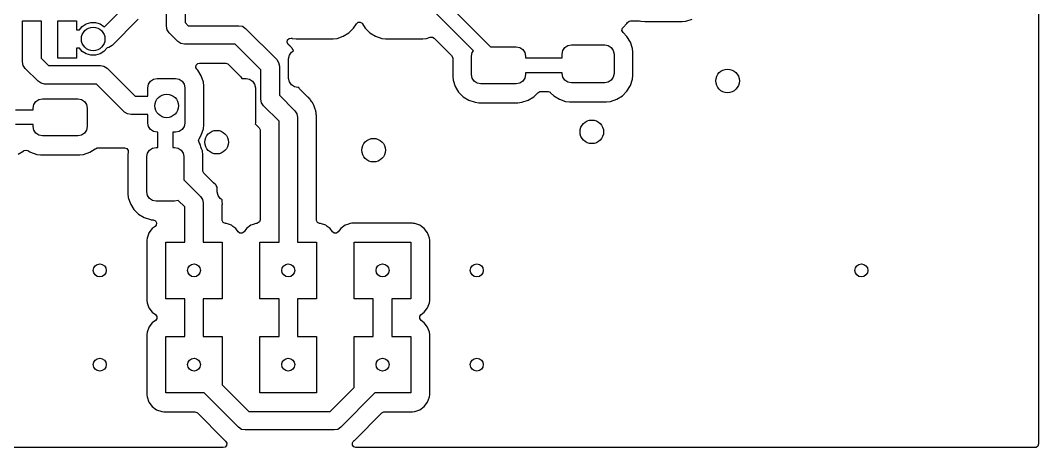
# Model space of a CAD drawing. Extents: x -0.19 to 1.79, y -0.19 to 0.99.
# Drawn here: x 0.708 to 1.788, y -0.188 to 0.265 of the extents above; entities that cross this region are included whole.
import ezdxf

# ---------------------------------------------------------------- set-up
doc = ezdxf.new("R2010")
doc.units = 0
doc.header["$MEASUREMENT"] = 0
doc.layers.add('BLACK', color=7, linetype='CONTINUOUS')

msp = doc.modelspace()

# ---------------------------------------------------------------- linework, layer by layer
at = {"layer": 'BLACK', "linetype": 'CONTINUOUS'}
for p, q in [((1.788, 0.9841), (1.788, -0.1841)), ((0.8629, 0.2589), (0.8629, 0.3357)), ((0.8826, 0.3398), (0.8826, 0.263)), ((1.1506, 0.2931), (1.2064, 0.2373)), ((0.7969, 0.2583), (0.8179, 0.2793)), ((1.1884, 0.233), (1.1426, 0.2788)), ((0.7102, 0.2253), (0.7102, 0.2647)), ((0.7102, 0.2647), (0.7298, 0.2647)), ((0.7298, 0.2647), (0.7298, 0.245)), ((0.7477, 0.2253), (0.7477, 0.2647)), ((0.7477, 0.2647), (0.7673, 0.2647)), ((0.7673, 0.2647), (0.7673, 0.2553)), ((0.7735, 0.2587), (0.7777, 0.2614)), ((0.7777, 0.2614), (0.7825, 0.2628)), ((0.7825, 0.2628), (0.7875, 0.2628)), ((0.7875, 0.2628), (0.7923, 0.2614)), ((0.7923, 0.2614), (0.7965, 0.2587)), ((0.8329, 0.2665), (0.805, 0.2385)), ((0.8826, 0.263), (0.8859, 0.2596)), ((0.8859, 0.2596), (0.9396, 0.2596)), ((0.9396, 0.2596), (0.9434, 0.2589)), ((1.0613, 0.2569), (1.0642, 0.2616)), ((1.0642, 0.2616), (1.066, 0.2632)), ((1.066, 0.2632), (1.0684, 0.2634)), ((1.0684, 0.2634), (1.0705, 0.2621)), ((1.0705, 0.2621), (1.0708, 0.2616)), ((1.0708, 0.2616), (1.0737, 0.2569)), ((1.3471, 0.2578), (1.3513, 0.2619)), ((1.3513, 0.2619), (1.3518, 0.2628)), ((1.3518, 0.2628), (1.3536, 0.2643)), ((1.3536, 0.2643), (1.3551, 0.2646)), ((1.3551, 0.2646), (1.3646, 0.2646)), ((1.3646, 0.2646), (1.3659, 0.2644)), ((1.3659, 0.2644), (1.3662, 0.2643)), ((1.3662, 0.2643), (1.3703, 0.2639)), ((1.3703, 0.2639), (1.4097, 0.2639)), ((1.4097, 0.2639), (1.4138, 0.2643)), ((1.4097, 0.2639), (1.4097, 0.2639)), ((1.4138, 0.2643), (1.4204, 0.2665)), ((1.4138, 0.2643), (1.4138, 0.2643)), ((1.4138, 0.2643), (1.4138, 0.2643)), ((0.7673, 0.2553), (0.7706, 0.2553)), ((0.7706, 0.2553), (0.7735, 0.2587)), ((0.7965, 0.2587), (0.7969, 0.2583)), ((0.8636, 0.2551), (0.8629, 0.2589)), ((0.8629, 0.2589), (0.8629, 0.2589)), ((0.8658, 0.2519), (0.8636, 0.2551)), ((0.8749, 0.2428), (0.8658, 0.2519)), ((0.9434, 0.2589), (0.9466, 0.2567)), ((0.9466, 0.2567), (0.9797, 0.2236)), ((1.0504, 0.2483), (1.0564, 0.252)), ((1.0564, 0.252), (1.0613, 0.2569)), ((1.0737, 0.2569), (1.0737, 0.2569)), ((1.0737, 0.2569), (1.0737, 0.2569)), ((1.0737, 0.2569), (1.0786, 0.252)), ((1.0786, 0.252), (1.0846, 0.2483)), ((1.346, 0.2544), (1.3464, 0.2568)), ((1.3471, 0.2522), (1.346, 0.2544)), ((1.3464, 0.2568), (1.3471, 0.2578)), ((1.3513, 0.2481), (1.3471, 0.2522)), ((0.7298, 0.245), (0.7298, 0.2251)), ((0.805, 0.2385), (0.8018, 0.2364)), ((0.878, 0.2407), (0.8749, 0.2428)), ((0.8749, 0.2428), (0.8749, 0.2428)), ((0.8818, 0.2399), (0.878, 0.2407)), ((0.9355, 0.2399), (0.8818, 0.2399)), ((0.9629, 0.2126), (0.9355, 0.2399)), ((0.9907, 0.242), (0.9911, 0.2444)), ((0.9918, 0.2398), (0.9907, 0.242)), ((0.9911, 0.2444), (0.9928, 0.2461)), ((0.9935, 0.2381), (0.9918, 0.2398)), ((0.9928, 0.2461), (0.9952, 0.2464)), ((0.9942, 0.2375), (0.9935, 0.2381)), ((0.9935, 0.2381), (0.9935, 0.2381)), ((0.9952, 0.2464), (0.9958, 0.2463)), ((0.9958, 0.2463), (0.9962, 0.2461)), ((0.9962, 0.2461), (1.0003, 0.2457)), ((1.0003, 0.2457), (1.0397, 0.2457)), ((1.0397, 0.2457), (1.0438, 0.2461)), ((1.0397, 0.2457), (1.0397, 0.2457)), ((1.0438, 0.2461), (1.0504, 0.2483)), ((1.0438, 0.2461), (1.0438, 0.2461)), ((1.0438, 0.2461), (1.0438, 0.2461)), ((1.0846, 0.2483), (1.0912, 0.2461)), ((1.0912, 0.2461), (1.0953, 0.2457)), ((1.0953, 0.2457), (1.1347, 0.2457)), ((1.1347, 0.2457), (1.1388, 0.2461)), ((1.1347, 0.2457), (1.1347, 0.2457)), ((1.1388, 0.2461), (1.1426, 0.2474)), ((1.1388, 0.2461), (1.1388, 0.2461)), ((1.1388, 0.2461), (1.1388, 0.2461)), ((1.1426, 0.2474), (1.145, 0.2474)), ((1.145, 0.2474), (1.1466, 0.2465)), ((1.1466, 0.2465), (1.1653, 0.2278)), ((1.2853, 0.2364), (1.2885, 0.2385)), ((1.2885, 0.2385), (1.2923, 0.2393)), ((1.2923, 0.2393), (1.3277, 0.2393)), ((1.3277, 0.2393), (1.3315, 0.2385)), ((1.3315, 0.2385), (1.3347, 0.2364)), ((1.355, 0.2421), (1.3513, 0.2481)), ((1.3572, 0.2355), (1.355, 0.2421)), ((0.7706, 0.2357), (0.7673, 0.2357)), ((0.7673, 0.2357), (0.7673, 0.2253)), ((0.7735, 0.2323), (0.7706, 0.2357)), ((0.7777, 0.2296), (0.7735, 0.2323)), ((0.7825, 0.2282), (0.7777, 0.2296)), ((0.7875, 0.2282), (0.7825, 0.2282)), ((0.7923, 0.2296), (0.7875, 0.2282)), ((0.7965, 0.2323), (0.7923, 0.2296)), ((0.7997, 0.236), (0.7965, 0.2323)), ((0.8018, 0.2364), (0.7997, 0.236)), ((0.9924, 0.2244), (0.9932, 0.2282)), ((0.9932, 0.2282), (0.9953, 0.2314)), ((0.9957, 0.236), (0.9942, 0.2375)), ((0.9953, 0.2314), (0.9977, 0.233)), ((0.9958, 0.236), (0.9957, 0.236)), ((0.9957, 0.236), (0.9957, 0.236)), ((0.9963, 0.2354), (0.9958, 0.236)), ((0.9963, 0.2353), (0.9963, 0.2354)), ((0.9973, 0.2338), (0.9963, 0.2353)), ((0.9977, 0.233), (0.9973, 0.2338)), ((1.1653, 0.2278), (1.1664, 0.2256)), ((1.1865, 0.2274), (1.1872, 0.2312)), ((1.1865, 0.2078), (1.1865, 0.2274)), ((1.1872, 0.2312), (1.1884, 0.233)), ((1.2064, 0.2373), (1.2337, 0.2373)), ((1.2337, 0.2373), (1.2375, 0.2365)), ((1.2375, 0.2365), (1.2407, 0.2344)), ((1.2407, 0.2344), (1.2428, 0.2312)), ((1.2428, 0.2312), (1.2435, 0.2274)), ((1.2435, 0.2274), (1.2435, 0.2254)), ((1.2824, 0.2294), (1.2832, 0.2332)), ((1.2824, 0.2254), (1.2824, 0.2294)), ((1.2832, 0.2332), (1.2853, 0.2364)), ((1.3347, 0.2364), (1.3368, 0.2332)), ((1.3368, 0.2332), (1.3376, 0.2294)), ((1.3376, 0.2294), (1.3376, 0.2087)), ((1.3576, 0.2314), (1.3572, 0.2355)), ((1.3572, 0.2355), (1.3572, 0.2355)), ((1.3572, 0.2355), (1.3572, 0.2355)), ((1.3576, 0.2067), (1.3576, 0.2314)), ((1.3576, 0.2314), (1.3576, 0.2314)), ((0.7102, 0.2211), (0.7102, 0.2253)), ((0.7109, 0.2173), (0.7102, 0.2211)), ((0.713, 0.2141), (0.7109, 0.2173)), ((0.7298, 0.2251), (0.7376, 0.2174)), ((0.7376, 0.2174), (0.7927, 0.2174)), ((0.7673, 0.2253), (0.7477, 0.2253)), ((0.7927, 0.2174), (0.7965, 0.2167)), ((0.7965, 0.2167), (0.7997, 0.2145)), ((0.894, 0.2154), (0.8944, 0.2178)), ((0.8944, 0.2178), (0.8961, 0.2195)), ((0.8961, 0.2195), (0.8979, 0.2199)), ((0.8979, 0.2199), (0.9256, 0.2199)), ((0.9256, 0.2199), (0.9279, 0.2192)), ((0.9279, 0.2192), (0.9284, 0.2188)), ((0.9284, 0.2188), (0.9417, 0.2054)), ((0.9797, 0.2236), (0.9818, 0.2204)), ((0.9818, 0.2204), (0.9826, 0.2167)), ((0.9826, 0.2167), (0.9826, 0.2167)), ((0.9826, 0.2167), (0.9826, 0.1858)), ((0.9924, 0.2037), (0.9924, 0.2244)), ((1.1664, 0.2256), (1.1664, 0.225)), ((1.1664, 0.225), (1.1664, 0.2058)), ((1.2435, 0.2254), (1.2824, 0.2254)), ((0.7265, 0.2006), (0.713, 0.2141)), ((0.7997, 0.2145), (0.8294, 0.1848)), ((0.8951, 0.2133), (0.894, 0.2154)), ((0.896, 0.2123), (0.8951, 0.2133)), ((0.8997, 0.2064), (0.896, 0.2123)), ((0.9019, 0.1998), (0.8997, 0.2064)), ((0.9417, 0.2054), (0.9427, 0.2035)), ((0.9629, 0.1817), (0.9629, 0.2126)), ((1.1664, 0.2058), (1.1668, 0.2017)), ((1.1872, 0.204), (1.1865, 0.2078)), ((1.2435, 0.2078), (1.2428, 0.204)), ((1.2824, 0.2096), (1.2435, 0.2096)), ((1.2435, 0.2096), (1.2435, 0.2078)), ((1.2824, 0.2087), (1.2824, 0.2096)), ((1.2832, 0.205), (1.2824, 0.2087)), ((1.3376, 0.2087), (1.3368, 0.205)), ((1.3572, 0.2027), (1.3576, 0.2067)), ((0.7297, 0.1985), (0.7265, 0.2006)), ((0.7335, 0.1977), (0.7297, 0.1985)), ((0.7887, 0.1977), (0.7335, 0.1977)), ((0.7335, 0.1977), (0.7335, 0.1977)), ((0.8184, 0.168), (0.7887, 0.1977)), ((0.8429, 0.1937), (0.8437, 0.1975)), ((0.8437, 0.1975), (0.8458, 0.2007)), ((0.8458, 0.2007), (0.849, 0.2028)), ((0.849, 0.2028), (0.8528, 0.2035)), ((0.8528, 0.2035), (0.8724, 0.2035)), ((0.8724, 0.2035), (0.8762, 0.2028)), ((0.8762, 0.2028), (0.8794, 0.2007)), ((0.8794, 0.2007), (0.8815, 0.1975)), ((0.8815, 0.1975), (0.8823, 0.1937)), ((0.9023, 0.1957), (0.9019, 0.1998)), ((0.9019, 0.1998), (0.9019, 0.1998)), ((0.9019, 0.1998), (0.9019, 0.1998)), ((0.9023, 0.1543), (0.9023, 0.1957)), ((0.9023, 0.1957), (0.9023, 0.1957)), ((0.9427, 0.2035), (0.9472, 0.2035)), ((0.9472, 0.2035), (0.951, 0.2028)), ((0.951, 0.2028), (0.9542, 0.2007)), ((0.9542, 0.2007), (0.9563, 0.1975)), ((0.9563, 0.1975), (0.9571, 0.1937)), ((0.9932, 0.2), (0.9924, 0.2037)), ((0.9953, 0.1968), (0.9932, 0.2)), ((0.9985, 0.1946), (0.9953, 0.1968)), ((1.0023, 0.1939), (0.9985, 0.1946)), ((1.1668, 0.2017), (1.1668, 0.2017)), ((1.1668, 0.2017), (1.1668, 0.2017)), ((1.1668, 0.2017), (1.169, 0.1951)), ((1.169, 0.1951), (1.1727, 0.1891)), ((1.1893, 0.2008), (1.1872, 0.204)), ((1.1925, 0.1987), (1.1893, 0.2008)), ((1.1963, 0.1979), (1.1925, 0.1987)), ((1.2337, 0.1979), (1.1963, 0.1979)), ((1.2375, 0.1987), (1.2337, 0.1979)), ((1.2407, 0.2008), (1.2375, 0.1987)), ((1.2428, 0.204), (1.2407, 0.2008)), ((1.2853, 0.2018), (1.2832, 0.205)), ((1.2885, 0.1996), (1.2853, 0.2018)), ((1.2923, 0.1989), (1.2885, 0.1996)), ((1.3277, 0.1989), (1.2923, 0.1989)), ((1.3315, 0.1996), (1.3277, 0.1989)), ((1.3347, 0.2018), (1.3315, 0.1996)), ((1.3368, 0.205), (1.3347, 0.2018)), ((1.3513, 0.1901), (1.355, 0.196)), ((1.355, 0.196), (1.3572, 0.2027)), ((0.8294, 0.1848), (0.8429, 0.1848)), ((0.8429, 0.1848), (0.8429, 0.1937)), ((0.8823, 0.1937), (0.8823, 0.1563)), ((0.9571, 0.1937), (0.9571, 0.1563)), ((0.9826, 0.1858), (0.999, 0.1694)), ((1.0032, 0.1939), (1.0023, 0.1939)), ((1.0037, 0.1929), (1.0032, 0.1939)), ((1.0128, 0.1838), (1.0037, 0.1929)), ((1.0138, 0.1829), (1.0128, 0.1838)), ((1.0128, 0.1838), (1.0128, 0.1838)), ((1.1727, 0.1891), (1.1777, 0.1842)), ((1.1777, 0.1842), (1.1836, 0.1805)), ((1.2464, 0.1805), (1.2524, 0.1842)), ((1.2524, 0.1842), (1.2566, 0.1885)), ((1.2566, 0.1885), (1.2588, 0.1896)), ((1.2588, 0.1896), (1.2594, 0.1896)), ((1.2594, 0.1896), (1.2676, 0.1896)), ((1.2676, 0.1896), (1.2699, 0.1889)), ((1.2699, 0.1889), (1.2703, 0.1885)), ((1.2703, 0.1885), (1.2736, 0.1852)), ((1.2736, 0.1852), (1.2736, 0.1852)), ((1.2736, 0.1852), (1.2796, 0.1815)), ((1.3404, 0.1815), (1.3464, 0.1852)), ((1.3464, 0.1852), (1.3513, 0.1901)), ((0.7215, 0.1722), (0.7222, 0.176)), ((0.7222, 0.176), (0.7243, 0.1792)), ((0.7243, 0.1792), (0.7275, 0.1813)), ((0.7275, 0.1813), (0.7313, 0.1821)), ((0.7313, 0.1821), (0.7687, 0.1821)), ((0.7687, 0.1821), (0.7725, 0.1813)), ((0.7725, 0.1813), (0.7757, 0.1792)), ((0.7757, 0.1792), (0.7778, 0.176)), ((0.7778, 0.176), (0.7785, 0.1722)), ((0.9636, 0.1779), (0.9629, 0.1817)), ((0.9658, 0.1747), (0.9636, 0.1779)), ((0.9822, 0.1583), (0.9658, 0.1747)), ((1.015, 0.1817), (1.0138, 0.1829)), ((1.0151, 0.1817), (1.015, 0.1817)), ((1.015, 0.1817), (1.015, 0.1817)), ((1.0155, 0.1811), (1.0151, 0.1817)), ((1.0156, 0.181), (1.0155, 0.1811)), ((1.0167, 0.1793), (1.0156, 0.181)), ((1.0156, 0.181), (1.0156, 0.181)), ((1.0156, 0.181), (1.0156, 0.181)), ((1.0171, 0.1786), (1.0167, 0.1793)), ((1.0172, 0.1785), (1.0171, 0.1786)), ((1.0172, 0.1784), (1.0172, 0.1785)), ((1.0189, 0.1759), (1.0172, 0.1784)), ((1.0192, 0.1751), (1.0189, 0.1759)), ((1.0189, 0.1759), (1.0189, 0.1759)), ((1.0202, 0.1722), (1.0192, 0.1751)), ((1.0192, 0.1751), (1.0192, 0.1751)), ((1.1836, 0.1805), (1.1902, 0.1783)), ((1.1902, 0.1783), (1.1943, 0.1779)), ((1.1943, 0.1779), (1.2357, 0.1779)), ((1.2357, 0.1779), (1.2398, 0.1783)), ((1.2357, 0.1779), (1.2357, 0.1779)), ((1.2398, 0.1783), (1.2464, 0.1805)), ((1.2398, 0.1783), (1.2398, 0.1783)), ((1.2398, 0.1783), (1.2398, 0.1783)), ((1.2796, 0.1815), (1.2862, 0.1793)), ((1.2862, 0.1793), (1.2903, 0.1789)), ((1.2903, 0.1789), (1.3297, 0.1789)), ((1.3297, 0.1789), (1.3338, 0.1793)), ((1.3297, 0.1789), (1.3297, 0.1789)), ((1.3338, 0.1793), (1.3404, 0.1815)), ((1.3338, 0.1793), (1.3338, 0.1793)), ((1.3338, 0.1793), (1.3338, 0.1793)), ((0.7026, 0.1704), (0.7215, 0.1704)), ((0.7215, 0.1704), (0.7215, 0.1722)), ((0.7785, 0.1722), (0.7785, 0.1526)), ((0.8215, 0.1659), (0.8184, 0.168)), ((0.8253, 0.1652), (0.8215, 0.1659)), ((0.8429, 0.1652), (0.8253, 0.1652)), ((0.8429, 0.1563), (0.8429, 0.1652)), ((0.999, 0.1694), (0.999, 0.1694)), ((0.999, 0.1694), (1.0011, 0.1662)), ((1.0011, 0.1662), (1.0018, 0.1624)), ((1.0018, 0.1624), (1.0018, 0.03)), ((1.0213, 0.1693), (1.0202, 0.1722)), ((1.0202, 0.1722), (1.0202, 0.1722)), ((1.0214, 0.1685), (1.0213, 0.1693)), ((1.0213, 0.1693), (1.0213, 0.1693)), ((1.0213, 0.1693), (1.0213, 0.1693)), ((1.0215, 0.1676), (1.0214, 0.1685)), ((1.0214, 0.1685), (1.0214, 0.1685)), ((1.0214, 0.1685), (1.0214, 0.1685)), ((1.0217, 0.1655), (1.0215, 0.1676)), ((1.0217, 0.1654), (1.0217, 0.1655)), ((1.0218, 0.1644), (1.0217, 0.1654)), ((1.0219, 0.1641), (1.0218, 0.1644)), ((1.0219, 0.1638), (1.0219, 0.1641)), ((1.0219, 0.1641), (1.0219, 0.1641)), ((1.0219, 0.1636), (1.0219, 0.1638)), ((1.022, 0.1615), (1.0219, 0.1636)), ((0.7215, 0.1546), (0.7026, 0.1546)), ((0.7215, 0.1526), (0.7215, 0.1546)), ((0.7222, 0.1488), (0.7215, 0.1526)), ((0.7785, 0.1526), (0.7778, 0.1488)), ((0.8437, 0.1525), (0.8429, 0.1563)), ((0.8458, 0.1493), (0.8437, 0.1525)), ((0.8815, 0.1525), (0.8794, 0.1493)), ((0.8823, 0.1563), (0.8815, 0.1525)), ((0.9019, 0.1502), (0.9023, 0.1543)), ((0.9571, 0.1563), (0.9569, 0.1553)), ((0.9569, 0.1553), (0.961, 0.1512)), ((0.9822, 0.03), (0.9822, 0.1583)), ((1.0219, 0.1605), (1.022, 0.1615)), ((1.0219, 0.1599), (1.0219, 0.1605)), ((1.0219, 0.0537), (1.0219, 0.1599)), ((0.7243, 0.1456), (0.7222, 0.1488)), ((0.7275, 0.1435), (0.7243, 0.1456)), ((0.7313, 0.1427), (0.7275, 0.1435)), ((0.7687, 0.1427), (0.7313, 0.1427)), ((0.7725, 0.1435), (0.7687, 0.1427)), ((0.7757, 0.1456), (0.7725, 0.1435)), ((0.7778, 0.1488), (0.7757, 0.1456)), ((0.849, 0.1472), (0.8458, 0.1493)), ((0.8528, 0.1465), (0.849, 0.1472)), ((0.8536, 0.1465), (0.8528, 0.1465)), ((0.8536, 0.1305), (0.8536, 0.1465)), ((0.8724, 0.1465), (0.8694, 0.1465)), ((0.8694, 0.1465), (0.8694, 0.1305)), ((0.8762, 0.1472), (0.8724, 0.1465)), ((0.8794, 0.1493), (0.8762, 0.1472)), ((0.8973, 0.1397), (0.8997, 0.1436)), ((0.8997, 0.1436), (0.9019, 0.1502)), ((0.961, 0.1512), (0.9621, 0.149)), ((0.9621, 0.149), (0.9621, 0.1484)), ((0.9621, 0.1484), (0.9621, 0.0537)), ((0.7876, 0.129), (0.7894, 0.13)), ((0.7894, 0.13), (0.79, 0.13)), ((0.79, 0.13), (0.8183, 0.13)), ((0.8183, 0.13), (0.8206, 0.1293)), ((0.8448, 0.1277), (0.848, 0.1298)), ((0.848, 0.1298), (0.8518, 0.1305)), ((0.8518, 0.1305), (0.8536, 0.1305)), ((0.8694, 0.1305), (0.8714, 0.1305)), ((0.8714, 0.1305), (0.8752, 0.1298)), ((0.8752, 0.1298), (0.8784, 0.1277)), ((0.8967, 0.138), (0.8973, 0.1397)), ((0.8973, 0.1356), (0.8967, 0.138)), ((0.8984, 0.1339), (0.8973, 0.1356)), ((0.8987, 0.1334), (0.8984, 0.1339)), ((0.899, 0.1324), (0.8987, 0.1334)), ((0.8992, 0.1311), (0.899, 0.1324)), ((0.9001, 0.129), (0.8992, 0.1311)), ((0.7054, 0.1233), (0.7114, 0.127)), ((0.7114, 0.127), (0.7116, 0.1271)), ((0.7114, 0.127), (0.7114, 0.127)), ((0.7116, 0.1271), (0.7139, 0.1277)), ((0.7139, 0.1277), (0.7157, 0.1271)), ((0.7157, 0.1271), (0.718, 0.1257)), ((0.718, 0.1257), (0.7186, 0.1253)), ((0.7186, 0.1253), (0.7252, 0.1231)), ((0.7252, 0.1231), (0.7293, 0.1227)), ((0.7293, 0.1227), (0.7707, 0.1227)), ((0.7707, 0.1227), (0.7748, 0.1231)), ((0.7707, 0.1227), (0.7707, 0.1227)), ((0.7748, 0.1231), (0.7814, 0.1253)), ((0.7748, 0.1231), (0.7748, 0.1231)), ((0.7748, 0.1231), (0.7748, 0.1231)), ((0.7814, 0.1253), (0.7873, 0.129)), ((0.7873, 0.129), (0.7875, 0.1291)), ((0.7873, 0.129), (0.7873, 0.129)), ((0.7875, 0.1291), (0.7876, 0.129)), ((0.8206, 0.1293), (0.822, 0.1273)), ((0.8222, 0.1257), (0.8219, 0.1227)), ((0.8219, 0.1227), (0.8219, 0.0813)), ((0.822, 0.1273), (0.8222, 0.1257)), ((0.8419, 0.1207), (0.8427, 0.1245)), ((0.8419, 0.0833), (0.8419, 0.1207)), ((0.8427, 0.1245), (0.8448, 0.1277)), ((0.8784, 0.1277), (0.8805, 0.1245)), ((0.8805, 0.1245), (0.8813, 0.1207)), ((0.8813, 0.1207), (0.8813, 0.0961)), ((0.9009, 0.1268), (0.9001, 0.129)), ((0.9013, 0.1227), (0.9009, 0.1268)), ((0.9009, 0.1268), (0.9009, 0.1268)), ((0.9009, 0.1268), (0.9009, 0.1268)), ((0.9013, 0.106), (0.9013, 0.1227)), ((0.9014, 0.1054), (0.9013, 0.106)), ((0.9024, 0.1033), (0.9014, 0.1054)), ((0.9128, 0.0929), (0.9024, 0.1033)), ((0.8813, 0.0961), (0.899, 0.0785)), ((0.915, 0.0908), (0.9128, 0.0929)), ((0.9128, 0.0929), (0.9128, 0.0929)), ((0.9151, 0.0908), (0.915, 0.0908)), ((0.915, 0.0908), (0.915, 0.0908)), ((0.9156, 0.0902), (0.9151, 0.0908)), ((0.9156, 0.0901), (0.9156, 0.0902)), ((0.9167, 0.0883), (0.9156, 0.0901)), ((0.9167, 0.0833), (0.9167, 0.0883)), ((0.8219, 0.0813), (0.8223, 0.0772)), ((0.8223, 0.0772), (0.8223, 0.0772)), ((0.8223, 0.0772), (0.8223, 0.0772)), ((0.8223, 0.0772), (0.8245, 0.0706)), ((0.8427, 0.0795), (0.8419, 0.0833)), ((0.8448, 0.0763), (0.8427, 0.0795)), ((0.848, 0.0742), (0.8448, 0.0763)), ((0.899, 0.0785), (0.899, 0.0785)), ((0.899, 0.0785), (0.9011, 0.0753)), ((0.9175, 0.0795), (0.9167, 0.0833)), ((0.9196, 0.0763), (0.9175, 0.0795)), ((0.9217, 0.075), (0.9196, 0.0763)), ((0.8245, 0.0706), (0.8282, 0.0647)), ((0.8518, 0.0735), (0.848, 0.0742)), ((0.8714, 0.0735), (0.8518, 0.0735)), ((0.8752, 0.0742), (0.8714, 0.0735)), ((0.8753, 0.0743), (0.8752, 0.0742)), ((0.8822, 0.0674), (0.8753, 0.0743)), ((0.8822, 0.03), (0.8822, 0.0674)), ((0.9011, 0.0753), (0.9018, 0.0715)), ((0.9018, 0.0715), (0.9018, 0.03)), ((0.9217, 0.0746), (0.9217, 0.075)), ((0.9217, 0.0745), (0.9217, 0.0746)), ((0.9218, 0.0735), (0.9217, 0.0745)), ((0.9219, 0.0732), (0.9218, 0.0735)), ((0.9219, 0.0729), (0.9219, 0.0732)), ((0.9219, 0.0732), (0.9219, 0.0732)), ((0.9219, 0.0727), (0.9219, 0.0729)), ((0.9221, 0.0706), (0.9219, 0.0727)), ((0.9219, 0.0696), (0.9221, 0.0706)), ((0.9219, 0.069), (0.9219, 0.0696)), ((0.9219, 0.0537), (0.9219, 0.069)), ((0.8282, 0.0647), (0.8331, 0.0597)), ((0.8331, 0.0597), (0.839, 0.0561)), ((0.839, 0.0561), (0.8457, 0.0539)), ((0.8477, 0.0443), (0.8442, 0.0397)), ((0.8457, 0.0539), (0.8467, 0.0538)), ((0.8467, 0.0538), (0.8488, 0.0535)), ((0.8507, 0.0465), (0.8477, 0.0443)), ((0.8477, 0.0443), (0.8477, 0.0443)), ((0.8488, 0.0535), (0.851, 0.0526)), ((0.8519, 0.0481), (0.8507, 0.0465)), ((0.851, 0.0526), (0.8522, 0.0505)), ((0.8522, 0.0505), (0.8519, 0.0481)), ((0.9219, 0.0529), (0.9219, 0.0537)), ((0.9231, 0.0509), (0.9219, 0.0529)), ((0.9253, 0.0499), (0.9231, 0.0509)), ((0.9263, 0.0498), (0.9253, 0.0499)), ((0.9317, 0.0478), (0.9263, 0.0498)), ((0.9263, 0.0498), (0.9263, 0.0498)), ((0.9333, 0.0465), (0.9317, 0.0478)), ((0.9317, 0.0478), (0.9317, 0.0478)), ((0.9317, 0.0478), (0.9317, 0.0478)), ((0.9363, 0.0443), (0.9333, 0.0465)), ((0.9389, 0.0409), (0.9363, 0.0443)), ((0.9363, 0.0443), (0.9363, 0.0443)), ((0.9363, 0.0443), (0.9363, 0.0443)), ((0.9477, 0.0443), (0.9451, 0.0409)), ((0.9523, 0.0478), (0.9477, 0.0443)), ((0.9477, 0.0443), (0.9477, 0.0443)), ((0.9547, 0.0487), (0.9523, 0.0478)), ((0.9523, 0.0478), (0.9523, 0.0478)), ((0.9523, 0.0478), (0.9523, 0.0478)), ((0.9577, 0.0498), (0.9547, 0.0487)), ((0.9587, 0.0499), (0.9577, 0.0498)), ((0.9594, 0.05), (0.9587, 0.0499)), ((0.9614, 0.0515), (0.9594, 0.05)), ((0.9621, 0.0537), (0.9614, 0.0515)), ((1.0219, 0.0529), (1.0219, 0.0537)), ((1.0231, 0.0509), (1.0219, 0.0529)), ((1.0253, 0.0499), (1.0231, 0.0509)), ((1.0263, 0.0498), (1.0253, 0.0499)), ((1.0317, 0.0478), (1.0263, 0.0498)), ((1.0263, 0.0498), (1.0263, 0.0498)), ((1.0333, 0.0465), (1.0317, 0.0478)), ((1.0317, 0.0478), (1.0317, 0.0478)), ((1.0317, 0.0478), (1.0317, 0.0478)), ((1.0363, 0.0443), (1.0333, 0.0465)), ((1.0389, 0.0409), (1.0363, 0.0443)), ((1.0363, 0.0443), (1.0363, 0.0443)), ((1.0363, 0.0443), (1.0363, 0.0443)), ((1.0477, 0.0443), (1.0451, 0.0409)), ((1.0523, 0.0478), (1.0477, 0.0443)), ((1.0477, 0.0443), (1.0477, 0.0443)), ((1.0547, 0.0487), (1.0523, 0.0478)), ((1.0523, 0.0478), (1.0523, 0.0478)), ((1.0523, 0.0478), (1.0523, 0.0478)), ((1.0577, 0.0498), (1.0547, 0.0487)), ((1.0595, 0.05), (1.0577, 0.0498)), ((1.0601, 0.05), (1.0595, 0.05)), ((1.1239, 0.05), (1.0601, 0.05)), ((1.1247, 0.0499), (1.1239, 0.05)), ((1.1263, 0.0498), (1.1247, 0.0499)), ((1.1317, 0.0478), (1.1263, 0.0498)), ((1.1263, 0.0498), (1.1263, 0.0498)), ((1.1333, 0.0465), (1.1317, 0.0478)), ((1.1317, 0.0478), (1.1317, 0.0478)), ((1.1317, 0.0478), (1.1317, 0.0478)), ((1.1363, 0.0443), (1.1333, 0.0465)), ((1.1398, 0.0397), (1.1363, 0.0443)), ((0.8422, 0.0343), (0.842, 0.0319)), ((0.8442, 0.0395), (0.8422, 0.0343)), ((0.8442, 0.0397), (0.8442, 0.0397)), ((0.8442, 0.0397), (0.8442, 0.0397)), ((0.8442, 0.0397), (0.8442, 0.0395)), ((0.9407, 0.0395), (0.9389, 0.0409)), ((0.9432, 0.0395), (0.9407, 0.0395)), ((0.9451, 0.0409), (0.9432, 0.0395)), ((1.0407, 0.0395), (1.0389, 0.0409)), ((1.0432, 0.0395), (1.0407, 0.0395)), ((1.0451, 0.0409), (1.0432, 0.0395)), ((1.1418, 0.0343), (1.1398, 0.0397)), ((1.142, 0.0319), (1.1418, 0.0343)), ((0.842, 0.0319), (0.842, -0.0319)), ((0.862, -0.03), (0.862, 0.03)), ((0.862, 0.03), (0.8822, 0.03)), ((0.9018, 0.03), (0.922, 0.03)), ((0.922, 0.03), (0.922, -0.03)), ((0.962, -0.03), (0.962, 0.03)), ((0.962, 0.03), (0.9822, 0.03)), ((1.0018, 0.03), (1.022, 0.03)), ((1.022, 0.03), (1.022, -0.03)), ((1.062, -0.03), (1.062, 0.03)), ((1.062, 0.03), (1.122, 0.03)), ((1.122, 0.03), (1.122, -0.03)), ((1.142, -0.0319), (1.142, 0.0319)), ((0.842, -0.0319), (0.8422, -0.0343)), ((0.8822, -0.03), (0.862, -0.03)), ((0.8822, -0.07), (0.8822, -0.03)), ((0.922, -0.03), (0.9018, -0.03)), ((0.9018, -0.03), (0.9018, -0.07)), ((0.9822, -0.03), (0.962, -0.03)), ((0.9822, -0.07), (0.9822, -0.03)), ((1.022, -0.03), (1.0018, -0.03)), ((1.0018, -0.03), (1.0018, -0.07)), ((1.0822, -0.03), (1.062, -0.03)), ((1.0822, -0.07), (1.0822, -0.03)), ((1.122, -0.03), (1.1018, -0.03)), ((1.1018, -0.03), (1.1018, -0.07)), ((1.1418, -0.0343), (1.142, -0.0319)), ((0.8422, -0.0343), (0.8422, -0.0343)), ((0.8422, -0.0343), (0.8442, -0.0397)), ((0.8442, -0.0397), (0.8477, -0.0443)), ((1.1363, -0.0443), (1.1398, -0.0397)), ((1.1398, -0.0397), (1.1418, -0.0343)), ((0.8477, -0.0443), (0.8477, -0.0443)), ((0.8477, -0.0443), (0.8477, -0.0443)), ((0.8477, -0.0443), (0.8511, -0.0469)), ((0.8511, -0.0531), (0.8477, -0.0557)), ((0.8511, -0.0469), (0.8525, -0.0488)), ((0.8525, -0.0513), (0.8511, -0.0531)), ((0.8525, -0.0488), (0.8525, -0.0513)), ((1.1315, -0.0487), (1.1329, -0.0469)), ((1.1315, -0.0512), (1.1315, -0.0487)), ((1.1329, -0.0531), (1.1315, -0.0512)), ((1.1329, -0.0469), (1.1363, -0.0443)), ((1.1363, -0.0557), (1.1329, -0.0531)), ((0.8442, -0.0605), (0.8422, -0.0657)), ((0.8477, -0.0557), (0.8442, -0.0603)), ((0.8442, -0.0603), (0.8442, -0.0603)), ((0.8442, -0.0603), (0.8442, -0.0603)), ((0.8442, -0.0603), (0.8442, -0.0605)), ((0.8477, -0.0557), (0.8477, -0.0557)), ((1.1398, -0.0603), (1.1363, -0.0557)), ((1.1418, -0.0657), (1.1398, -0.0603)), ((0.8422, -0.0657), (0.842, -0.0681)), ((0.842, -0.0681), (0.842, -0.1319)), ((0.862, -0.13), (0.862, -0.07)), ((0.862, -0.07), (0.8822, -0.07)), ((0.9018, -0.07), (0.922, -0.07)), ((0.922, -0.07), (0.922, -0.1214)), ((0.962, -0.13), (0.962, -0.07)), ((0.962, -0.07), (0.9822, -0.07)), ((1.0018, -0.07), (1.022, -0.07)), ((1.022, -0.07), (1.022, -0.13)), ((1.062, -0.1242), (1.062, -0.07)), ((1.062, -0.07), (1.0822, -0.07)), ((1.1018, -0.07), (1.122, -0.07)), ((1.122, -0.07), (1.122, -0.13)), ((1.142, -0.0681), (1.1418, -0.0657)), ((1.142, -0.1319), (1.142, -0.0681)), ((0.922, -0.1214), (0.9502, -0.1496)), ((1.0366, -0.1496), (1.062, -0.1242)), ((0.842, -0.1319), (0.8422, -0.1343)), ((0.8422, -0.1343), (0.8422, -0.1343)), ((0.8422, -0.1343), (0.8442, -0.1397)), ((0.8442, -0.1397), (0.8477, -0.1443)), ((0.9027, -0.13), (0.862, -0.13)), ((0.9392, -0.1664), (0.9027, -0.13)), ((1.022, -0.13), (0.962, -0.13)), ((1.084, -0.13), (1.0476, -0.1664)), ((1.122, -0.13), (1.084, -0.13)), ((1.1363, -0.1443), (1.1398, -0.1397)), ((1.1398, -0.1397), (1.1418, -0.1343)), ((1.1418, -0.1343), (1.142, -0.1319)), ((0.8477, -0.1443), (0.8523, -0.1478)), ((0.8523, -0.1478), (0.8577, -0.1498)), ((0.8577, -0.1498), (0.8601, -0.15)), ((0.8601, -0.15), (0.8928, -0.15)), ((0.8928, -0.15), (0.8951, -0.1508)), ((0.8951, -0.1508), (0.8956, -0.1512)), ((0.8956, -0.1512), (0.9233, -0.1789)), ((0.9502, -0.1496), (1.0366, -0.1496)), ((1.0621, -0.1803), (1.0912, -0.1512)), ((1.0912, -0.1512), (1.0933, -0.1501)), ((1.0933, -0.1501), (1.0939, -0.15)), ((1.0939, -0.15), (1.1239, -0.15)), ((1.1239, -0.15), (1.1263, -0.1498)), ((1.1239, -0.15), (1.1239, -0.15)), ((1.1263, -0.1498), (1.1317, -0.1478)), ((1.1317, -0.1478), (1.1363, -0.1443)), ((0.9424, -0.1686), (0.9392, -0.1664)), ((0.9392, -0.1664), (0.9392, -0.1664)), ((0.9461, -0.1693), (0.9424, -0.1686)), ((1.0406, -0.1693), (0.9461, -0.1693)), ((1.0444, -0.1686), (1.0406, -0.1693)), ((1.0476, -0.1664), (1.0444, -0.1686)), ((0.9233, -0.1789), (0.9237, -0.1793)), ((0.9237, -0.1793), (0.9243, -0.1801)), ((0.9243, -0.1801), (0.9243, -0.1801)), ((0.9243, -0.1801), (0.9255, -0.1811)), ((0.9255, -0.1811), (0.9268, -0.1832)), ((0.9268, -0.1832), (0.9266, -0.1856)), ((1.0601, -0.1829), (1.061, -0.1814)), ((1.0601, -0.1853), (1.0601, -0.1829)), ((1.061, -0.1814), (1.062, -0.1803)), ((1.062, -0.1803), (1.0621, -0.1803)), ((0.923, -0.188), (-0.1841, -0.188)), ((0.925, -0.1874), (0.923, -0.188)), ((0.9266, -0.1856), (0.925, -0.1874)), ((1.0615, -0.1873), (1.0601, -0.1853)), ((1.0638, -0.188), (1.0615, -0.1873)), ((1.7841, -0.188), (1.0638, -0.188)), ((1.7853, -0.1878), (1.7841, -0.188)), ((1.7873, -0.1864), (1.7853, -0.1878)), ((1.788, -0.1841), (1.7873, -0.1864))]:
    msp.add_line(p, q, dxfattribs=at)
at = {"layer": 'BLACK'}
for centre, radius in [((0.785, 0.2455), 0.0125), ((1.458, 0.201), 0.0125), ((0.863, 0.1745), 0.0125), ((1.314, 0.147), 0.0125), ((0.916, 0.136), 0.0125), ((1.0825, 0.1275), 0.0125), ((0.792, 0), 0.00689), ((0.892, 0), 0.00689), ((0.992, 0), 0.00689), ((1.092, 0), 0.00689), ((1.192, 0), 0.00689), ((1.6, 0), 0.00689), ((0.792, -0.1), 0.00689), ((0.892, -0.1), 0.00689), ((0.992, -0.1), 0.00689), ((1.092, -0.1), 0.00689), ((1.192, -0.1), 0.00689)]:
    msp.add_circle(centre, radius, dxfattribs=at)

doc.saveas('drawing.dxf')
